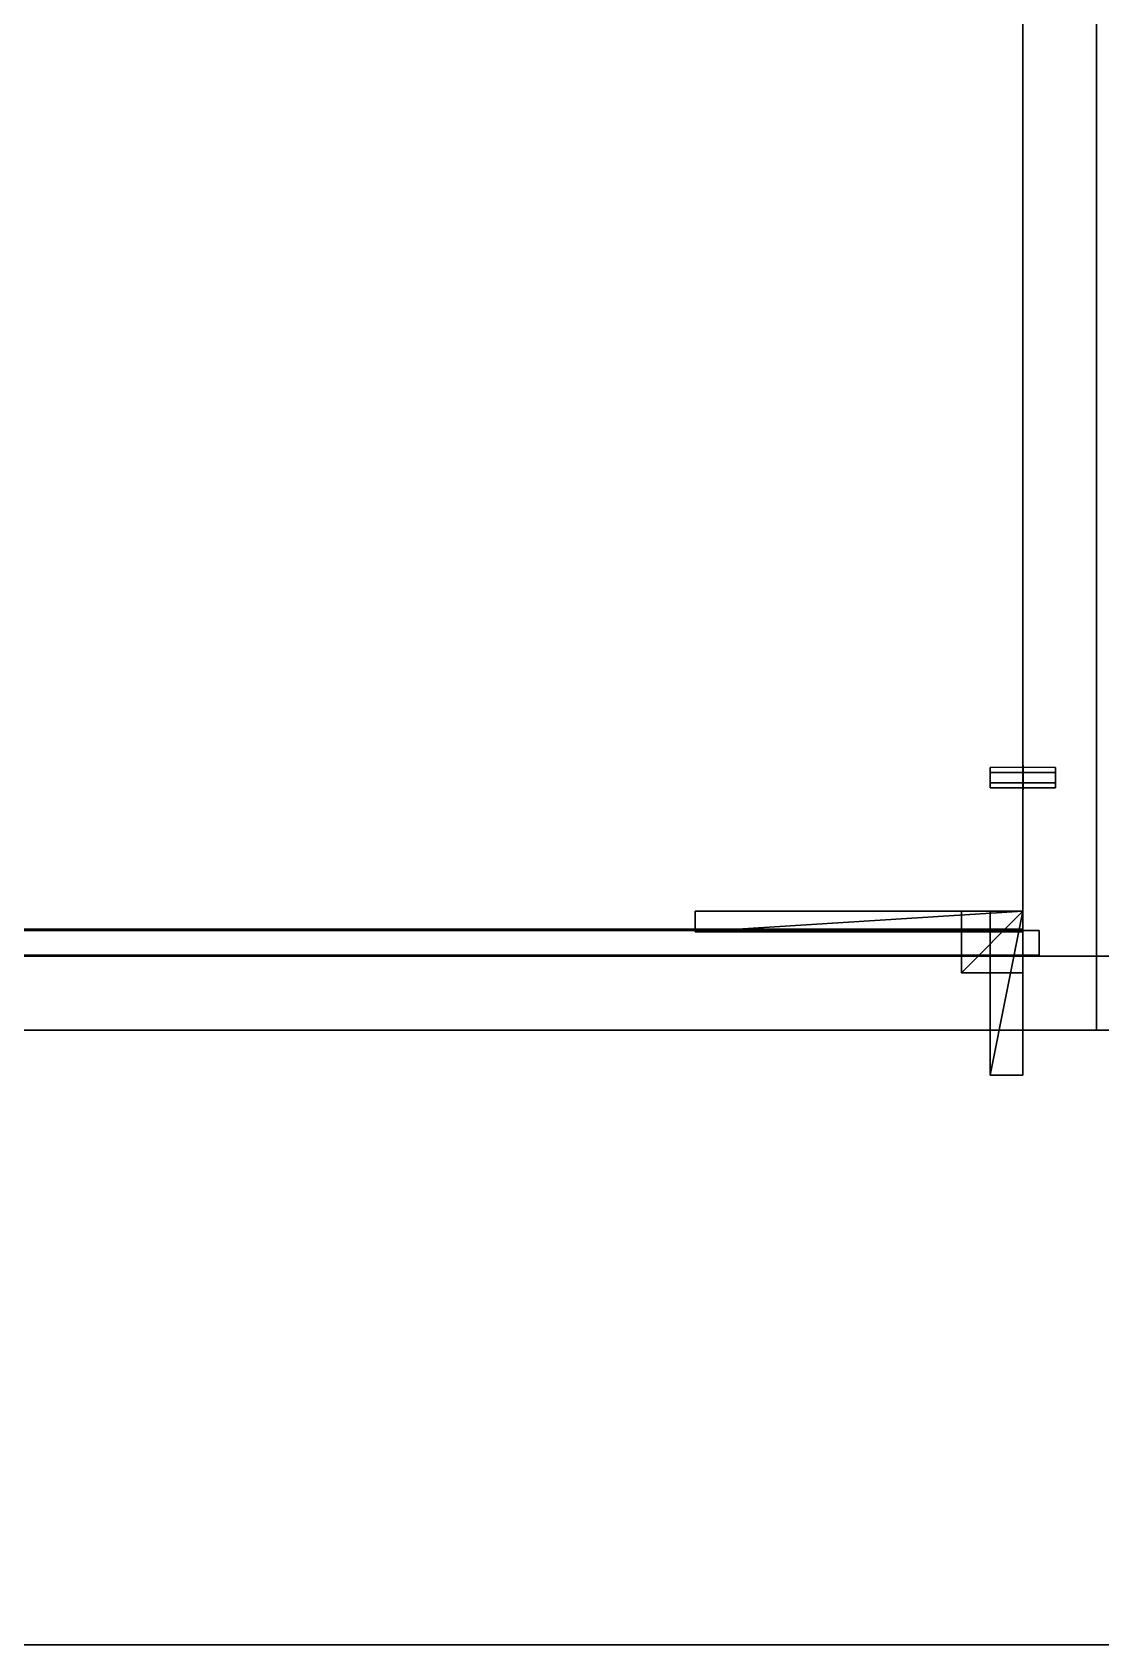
# Model space of a CAD drawing. Extents: x 0 to 4068, y -150 to 4325.
# Drawn here: x 2803.3 to 3064, y -150 to 243.5 of the extents above; entities that cross this region are included whole.
import ezdxf

# ---------------------------------------------------------------- set-up
doc = ezdxf.new("R2010")
doc.units = 0
for name, color, linetype in [('LAYER0', 7, 'CONTINUOUS'), ('LAYER107', 7, 'CONTINUOUS'), ('LAYER108', 7, 'CONTINUOUS'), ('LAYER109', 7, 'CONTINUOUS'), ('LAYER110', 7, 'CONTINUOUS'), ('LAYER111', 7, 'CONTINUOUS'), ('LAYER113', 2, 'CONTINUOUS'), ('LAYER114', 7, 'CONTINUOUS'), ('LAYER115', 253, 'CONTINUOUS'), ('LAYER116', 253, 'CONTINUOUS'), ('LAYER117', 253, 'CONTINUOUS'), ('LAYER118', 253, 'CONTINUOUS'), ('LAYER119', 253, 'CONTINUOUS'), ('LAYER120', 253, 'CONTINUOUS'), ('LAYER137', 7, 'CONTINUOUS'), ('LAYER139', 254, 'CONTINUOUS'), ('LAYER200', 7, 'CONTINUOUS'), ('LAYER264', 7, 'CONTINUOUS'), ('LAYER265', 2, 'CONTINUOUS'), ('LAYER266', 7, 'CONTINUOUS'), ('LAYER267', 253, 'CONTINUOUS'), ('LAYER268', 253, 'CONTINUOUS'), ('LAYER269', 253, 'CONTINUOUS'), ('LAYER270', 253, 'CONTINUOUS'), ('LAYER271', 253, 'CONTINUOUS'), ('LAYER272', 253, 'CONTINUOUS'), ('LAYER273', 7, 'CONTINUOUS'), ('LAYER275', 7, 'CONTINUOUS'), ('LAYER277', 7, 'CONTINUOUS'), ('LAYER294', 7, 'CONTINUOUS'), ('LAYER296', 254, 'CONTINUOUS'), ('LAYER354', 45, 'CONTINUOUS'), ('LAYER356', 45, 'CONTINUOUS'), ('LAYER360', 45, 'CONTINUOUS'), ('LAYER4', 7, 'CONTINUOUS'), ('LAYER47', 7, 'CONTINUOUS')]:
    doc.layers.add(name, color=color, linetype=linetype)

msp = doc.modelspace()

# ---------------------------------------------------------------- linework, layer by layer
at = {"layer": 'LAYER0', "invisible_edges": 1}
for points in [[(4068, 4325, -5), (0, -150, -5), (0, 4325, -5), (4068, 4325, -5)], [(0, -150, -5), (4068, 4325, -5), (4068, -150, -5), (0, -150, -5)], [(4068, -150), (0, 4325), (0, -150), (4068, -150)], [(0, 4325), (4068, -150), (4068, 4325), (0, 4325)], [(4068, -150), (0, -150, -5), (4068, -150, -5), (4068, -150)], [(0, -150, -5), (4068, -150), (0, -150), (0, -150, -5)]]:
    msp.add_3dface(points, dxfattribs=at)
at = {"layer": 'LAYER107', "invisible_edges": 1}
for points in [[(2139, 18, 2221), (3045, 0, 2221), (2139, 0, 2221), (2139, 18, 2221)], [(3045, 0, 2221), (2139, 18, 2221), (3045, 18, 2221), (3045, 0, 2221)], [(3045, 18, 2341), (2139, 0, 2341), (3045, 0, 2341), (3045, 18, 2341)], [(2139, 0, 2341), (3045, 18, 2341), (2139, 18, 2341), (2139, 0, 2341)], [(2139, 18, 2221), (3045, 18, 2341), (3045, 18, 2221), (2139, 18, 2221)], [(3045, 18, 2341), (2139, 18, 2221), (2139, 18, 2341), (3045, 18, 2341)], [(3045, 18, 2341), (3045, 0, 2221), (3045, 18, 2221), (3045, 18, 2341)], [(3045, 0, 2221), (3045, 18, 2341), (3045, 0, 2341), (3045, 0, 2221)], [(2139, 0, 2341), (3045, 0, 2221), (3045, 0, 2341), (2139, 0, 2341)], [(3045, 0, 2221), (2139, 0, 2341), (2139, 0, 2221), (3045, 0, 2221)]]:
    msp.add_3dface(points, dxfattribs=at)
at = {"layer": 'LAYER108', "invisible_edges": 1}
for points in [[(3045, 0, 2359), (2139, 400, 2359), (2139, 0, 2359), (3045, 0, 2359)], [(2139, 400, 2359), (3045, 0, 2359), (3045, 400, 2359), (2139, 400, 2359)], [(3045, 400, 2341), (2139, 0, 2341), (2139, 400, 2341), (3045, 400, 2341)], [(2139, 0, 2341), (3045, 400, 2341), (3045, 0, 2341), (2139, 0, 2341)], [(3045, 0, 2359), (3045, 400, 2341), (3045, 400, 2359), (3045, 0, 2359)], [(3045, 400, 2341), (3045, 0, 2359), (3045, 0, 2341), (3045, 400, 2341)], [(2139, 0, 2341), (3045, 0, 2359), (2139, 0, 2359), (2139, 0, 2341)], [(3045, 0, 2359), (2139, 0, 2341), (3045, 0, 2341), (3045, 0, 2359)]]:
    msp.add_3dface(points, dxfattribs=at)
at = {"layer": 'LAYER109', "invisible_edges": 1}
for points in [[(2139, 0, 1701), (3045, 400, 1701), (3045, 0, 1701), (2139, 0, 1701)], [(3045, 400, 1701), (2139, 0, 1701), (2139, 400, 1701), (3045, 400, 1701)], [(2139, 400, 1719), (3045, 0, 1719), (3045, 400, 1719), (2139, 400, 1719)], [(3045, 0, 1719), (2139, 400, 1719), (2139, 0, 1719), (3045, 0, 1719)], [(3045, 0, 1719), (3045, 400, 1701), (3045, 400, 1719), (3045, 0, 1719)], [(3045, 400, 1701), (3045, 0, 1719), (3045, 0, 1701), (3045, 400, 1701)], [(3045, 0, 1719), (2139, 0, 1701), (3045, 0, 1701), (3045, 0, 1719)], [(2139, 0, 1701), (3045, 0, 1719), (2139, 0, 1719), (2139, 0, 1701)]]:
    msp.add_3dface(points, dxfattribs=at)
at = {"layer": 'LAYER110', "invisible_edges": 1}
for points in [[(3049, 24.3, 2345), (2135, 18.3, 2345), (3049, 18.3, 2345), (3049, 24.3, 2345)], [(2135, 18.3, 2345), (3049, 24.3, 2345), (2135, 24.3, 2345), (2135, 18.3, 2345)], [(2135, 24.3, 1715), (3049, 18.3, 1715), (2135, 18.3, 1715), (2135, 24.3, 1715)], [(3049, 18.3, 1715), (2135, 24.3, 1715), (3049, 24.3, 1715), (3049, 18.3, 1715)], [(3049, 24.3, 2345), (2135, 24.3, 1715), (2135, 24.3, 2345), (3049, 24.3, 2345)], [(2135, 24.3, 1715), (3049, 24.3, 2345), (3049, 24.3, 1715), (2135, 24.3, 1715)], [(3049, 18.3, 1715), (3049, 24.3, 2345), (3049, 18.3, 2345), (3049, 18.3, 1715)], [(3049, 24.3, 2345), (3049, 18.3, 1715), (3049, 24.3, 1715), (3049, 24.3, 2345)], [(3049, 18.3, 1715), (2135, 18.3, 2345), (2135, 18.3, 1715), (3049, 18.3, 1715)], [(2135, 18.3, 2345), (3049, 18.3, 1715), (3049, 18.3, 2345), (2135, 18.3, 2345)]]:
    msp.add_3dface(points, dxfattribs=at)
at = {"layer": 'LAYER111', "invisible_edges": 1}
for points in [[(3045, 0, 2360), (3045, 400, 1700), (3045, 0, 1700), (3045, 0, 2360)], [(3045, 400, 1700), (3045, 0, 2360), (3045, 400, 2360), (3045, 400, 1700)], [(3063, 0, 1700), (3045, 400, 1700), (3063, 400, 1700), (3063, 0, 1700)], [(3045, 400, 1700), (3063, 0, 1700), (3045, 0, 1700), (3045, 400, 1700)], [(3045, 0, 2360), (3063, 400, 2360), (3045, 400, 2360), (3045, 0, 2360)], [(3063, 400, 2360), (3045, 0, 2360), (3063, 0, 2360), (3063, 400, 2360)], [(3063, 400, 2360), (3063, 0, 1700), (3063, 400, 1700), (3063, 400, 2360)], [(3063, 0, 1700), (3063, 400, 2360), (3063, 0, 2360), (3063, 0, 1700)], [(3063, 0, 1700), (3045, 0, 2360), (3045, 0, 1700), (3063, 0, 1700)], [(3045, 0, 2360), (3063, 0, 1700), (3063, 0, 2360), (3045, 0, 2360)]]:
    msp.add_3dface(points, dxfattribs=at)
at = {"layer": 'LAYER113'}
for points in [[(2965, 29, 2295), (2965, 24, 2295), (2965, 29, 2318), (2965, 29, 2295)], [(2965, 29, 2318), (2965, 24, 2295), (2965, 24, 2318), (2965, 29, 2318)], [(2965, 29, 2318), (2965, 24, 2318), (3045, 29, 2318), (2965, 29, 2318)], [(3045, 29, 2318), (2965, 24, 2318), (3045, 24, 2318), (3045, 29, 2318)], [(2965, 29, 2318), (3045, 29, 2318), (2965, 29, 2295), (2965, 29, 2318)], [(2965, 29, 2295), (3045, 29, 2318), (3045, 29, 2295), (2965, 29, 2295)], [(2965, 29, 2295), (3045, 29, 2295), (2965, 24, 2295), (2965, 29, 2295)], [(2965, 24, 2295), (3045, 29, 2295), (3045, 24, 2295), (2965, 24, 2295)], [(3045, 29, 2318), (3045, 24, 2318), (3045, 29, 2295), (3045, 29, 2318)], [(3045, 29, 2295), (3045, 24, 2318), (3045, 24, 2295), (3045, 29, 2295)], [(2965, 24, 2295), (3045, 24, 2295), (2965, 24, 2318), (2965, 24, 2295)], [(2965, 24, 2318), (3045, 24, 2295), (3045, 24, 2318), (2965, 24, 2318)]]:
    msp.add_3dface(points, dxfattribs=at)
at = {"layer": 'LAYER114', "invisible_edges": 1}
for points in [[(3045, 29, 2295), (2965, 29, 2318), (3045, 29, 2318), (3045, 29, 2295)], [(2965, 29, 2318), (3045, 29, 2295), (2965, 29, 2295), (2965, 29, 2318)], [(3045, 24, 2318), (2965, 29, 2318), (2965, 24, 2318), (3045, 24, 2318)], [(2965, 29, 2318), (3045, 24, 2318), (3045, 29, 2318), (2965, 29, 2318)], [(2965, 24, 2295), (2965, 29, 2318), (2965, 29, 2295), (2965, 24, 2295)], [(2965, 29, 2318), (2965, 24, 2295), (2965, 24, 2318), (2965, 29, 2318)], [(3045, 29, 2295), (2965, 24, 2295), (2965, 29, 2295), (3045, 29, 2295)], [(2965, 24, 2295), (3045, 29, 2295), (3045, 24, 2295), (2965, 24, 2295)], [(3045, 24, 2318), (3045, 29, 2295), (3045, 29, 2318), (3045, 24, 2318)], [(3045, 29, 2295), (3045, 24, 2318), (3045, 24, 2295), (3045, 29, 2295)], [(2965, 24, 2295), (3045, 24, 2318), (2965, 24, 2318), (2965, 24, 2295)], [(3045, 24, 2318), (2965, 24, 2295), (3045, 24, 2295), (3045, 24, 2318)]]:
    msp.add_3dface(points, dxfattribs=at)
at = {"layer": 'LAYER115'}
for points in [[(3030, 29, 2303), (3030, 14, 2303), (3030, 29, 2318), (3030, 29, 2303)], [(3030, 29, 2318), (3030, 14, 2303), (3030, 14, 2318), (3030, 29, 2318)], [(3030, 29, 2318), (3030, 14, 2318), (3045, 29, 2318), (3030, 29, 2318)], [(3045, 29, 2318), (3030, 14, 2318), (3045, 14, 2318), (3045, 29, 2318)], [(3030, 29, 2318), (3045, 29, 2318), (3030, 29, 2303), (3030, 29, 2318)], [(3030, 29, 2303), (3045, 29, 2318), (3045, 29, 2303), (3030, 29, 2303)], [(3030, 29, 2303), (3045, 29, 2303), (3030, 14, 2303), (3030, 29, 2303)], [(3030, 14, 2303), (3045, 29, 2303), (3045, 14, 2303), (3030, 14, 2303)], [(3045, 29, 2318), (3045, 14, 2318), (3045, 29, 2303), (3045, 29, 2318)], [(3045, 29, 2303), (3045, 14, 2318), (3045, 14, 2303), (3045, 29, 2303)], [(3030, 14, 2303), (3045, 14, 2303), (3030, 14, 2318), (3030, 14, 2303)], [(3030, 14, 2318), (3045, 14, 2303), (3045, 14, 2318), (3030, 14, 2318)]]:
    msp.add_3dface(points, dxfattribs=at)
at = {"layer": 'LAYER116'}
for points in [[(3030, 29, 2303), (3030, 14, 2303), (3030, 29, 2318), (3030, 29, 2303)], [(3030, 29, 2318), (3030, 14, 2303), (3030, 14, 2318), (3030, 29, 2318)], [(3030, 29, 2318), (3030, 14, 2318), (3045, 29, 2318), (3030, 29, 2318)], [(3045, 29, 2318), (3030, 14, 2318), (3045, 14, 2318), (3045, 29, 2318)], [(3030, 29, 2318), (3045, 29, 2318), (3030, 29, 2303), (3030, 29, 2318)], [(3030, 29, 2303), (3045, 29, 2318), (3045, 29, 2303), (3030, 29, 2303)], [(3030, 29, 2303), (3045, 29, 2303), (3030, 14, 2303), (3030, 29, 2303)], [(3030, 14, 2303), (3045, 29, 2303), (3045, 14, 2303), (3030, 14, 2303)], [(3045, 29, 2318), (3045, 14, 2318), (3045, 29, 2303), (3045, 29, 2318)], [(3045, 29, 2303), (3045, 14, 2318), (3045, 14, 2303), (3045, 29, 2303)], [(3030, 14, 2303), (3045, 14, 2303), (3030, 14, 2318), (3030, 14, 2303)], [(3030, 14, 2318), (3045, 14, 2303), (3045, 14, 2318), (3030, 14, 2318)]]:
    msp.add_3dface(points, dxfattribs=at)
at = {"layer": 'LAYER117'}
for points in [[(3030, 29, 2303), (3030, 14, 2303), (3030, 29, 2318), (3030, 29, 2303)], [(3030, 29, 2318), (3030, 14, 2303), (3030, 14, 2318), (3030, 29, 2318)], [(3030, 29, 2318), (3030, 14, 2318), (3045, 29, 2318), (3030, 29, 2318)], [(3045, 29, 2318), (3030, 14, 2318), (3045, 14, 2318), (3045, 29, 2318)], [(3030, 29, 2318), (3045, 29, 2318), (3030, 29, 2303), (3030, 29, 2318)], [(3030, 29, 2303), (3045, 29, 2318), (3045, 29, 2303), (3030, 29, 2303)], [(3030, 29, 2303), (3045, 29, 2303), (3030, 14, 2303), (3030, 29, 2303)], [(3030, 14, 2303), (3045, 29, 2303), (3045, 14, 2303), (3030, 14, 2303)], [(3045, 29, 2318), (3045, 14, 2318), (3045, 29, 2303), (3045, 29, 2318)], [(3045, 29, 2303), (3045, 14, 2318), (3045, 14, 2303), (3045, 29, 2303)], [(3030, 14, 2303), (3045, 14, 2303), (3030, 14, 2318), (3030, 14, 2303)], [(3030, 14, 2318), (3045, 14, 2303), (3045, 14, 2318), (3030, 14, 2318)]]:
    msp.add_3dface(points, dxfattribs=at)
at = {"layer": 'LAYER118'}
for points in [[(3030, 29, 2303), (3030, 14, 2303), (3030, 29, 2318), (3030, 29, 2303)], [(3030, 29, 2318), (3030, 14, 2303), (3030, 14, 2318), (3030, 29, 2318)], [(3030, 29, 2318), (3030, 14, 2318), (3045, 29, 2318), (3030, 29, 2318)], [(3045, 29, 2318), (3030, 14, 2318), (3045, 14, 2318), (3045, 29, 2318)], [(3030, 29, 2318), (3045, 29, 2318), (3030, 29, 2303), (3030, 29, 2318)], [(3030, 29, 2303), (3045, 29, 2318), (3045, 29, 2303), (3030, 29, 2303)], [(3030, 29, 2303), (3045, 29, 2303), (3030, 14, 2303), (3030, 29, 2303)], [(3030, 14, 2303), (3045, 29, 2303), (3045, 14, 2303), (3030, 14, 2303)], [(3045, 29, 2318), (3045, 14, 2318), (3045, 29, 2303), (3045, 29, 2318)], [(3045, 29, 2303), (3045, 14, 2318), (3045, 14, 2303), (3045, 29, 2303)], [(3030, 14, 2303), (3045, 14, 2303), (3030, 14, 2318), (3030, 14, 2303)], [(3030, 14, 2318), (3045, 14, 2303), (3045, 14, 2318), (3030, 14, 2318)]]:
    msp.add_3dface(points, dxfattribs=at)
at = {"layer": 'LAYER119'}
for points in [[(3037, 29, 2310), (3037, -11, 2310), (3037, 29, 2318), (3037, 29, 2310)], [(3037, 29, 2318), (3037, -11, 2310), (3037, -11, 2318), (3037, 29, 2318)], [(3037, 29, 2318), (3037, -11, 2318), (3045, 29, 2318), (3037, 29, 2318)], [(3045, 29, 2318), (3037, -11, 2318), (3045, -11, 2318), (3045, 29, 2318)], [(3037, 29, 2318), (3045, 29, 2318), (3037, 29, 2310), (3037, 29, 2318)], [(3037, 29, 2310), (3045, 29, 2318), (3045, 29, 2310), (3037, 29, 2310)], [(3037, 29, 2310), (3045, 29, 2310), (3037, -11, 2310), (3037, 29, 2310)], [(3037, -11, 2310), (3045, 29, 2310), (3045, -11, 2310), (3037, -11, 2310)], [(3045, 29, 2318), (3045, -11, 2318), (3045, 29, 2310), (3045, 29, 2318)], [(3045, 29, 2310), (3045, -11, 2318), (3045, -11, 2310), (3045, 29, 2310)], [(3037, -11, 2310), (3045, -11, 2310), (3037, -11, 2318), (3037, -11, 2310)], [(3037, -11, 2318), (3045, -11, 2310), (3045, -11, 2318), (3037, -11, 2318)]]:
    msp.add_3dface(points, dxfattribs=at)
at = {"layer": 'LAYER120'}
for points in [[(2965, 29, 2302), (2965, 24, 2302), (2965, 29, 2318), (2965, 29, 2302)], [(2965, 29, 2318), (2965, 24, 2302), (2965, 24, 2318), (2965, 29, 2318)], [(2965, 29, 2318), (2965, 24, 2318), (3045, 29, 2318), (2965, 29, 2318)], [(3045, 29, 2318), (2965, 24, 2318), (3045, 24, 2318), (3045, 29, 2318)], [(2965, 29, 2318), (3045, 29, 2318), (2965, 29, 2302), (2965, 29, 2318)], [(2965, 29, 2302), (3045, 29, 2318), (3045, 29, 2302), (2965, 29, 2302)], [(2965, 29, 2302), (3045, 29, 2302), (2965, 24, 2302), (2965, 29, 2302)], [(2965, 24, 2302), (3045, 29, 2302), (3045, 24, 2302), (2965, 24, 2302)], [(3045, 29, 2318), (3045, 24, 2318), (3045, 29, 2302), (3045, 29, 2318)], [(3045, 29, 2302), (3045, 24, 2318), (3045, 24, 2302), (3045, 29, 2302)], [(2965, 24, 2302), (3045, 24, 2302), (2965, 24, 2318), (2965, 24, 2302)], [(2965, 24, 2318), (3045, 24, 2302), (3045, 24, 2318), (2965, 24, 2318)]]:
    msp.add_3dface(points, dxfattribs=at)
at = {"layer": 'LAYER137', "invisible_edges": 1}
for points in [[(2139, 24.6, 2021), (3045, 380, 2021), (3045, 24.6, 2021), (2139, 24.6, 2021)], [(3045, 380, 2021), (2139, 24.6, 2021), (2139, 380, 2021), (3045, 380, 2021)], [(2139, 380, 2039), (3045, 24.6, 2039), (3045, 380, 2039), (2139, 380, 2039)], [(3045, 24.6, 2039), (2139, 380, 2039), (2139, 24.6, 2039), (3045, 24.6, 2039)], [(3045, 24.6, 2039), (3045, 380, 2021), (3045, 380, 2039), (3045, 24.6, 2039)], [(3045, 380, 2021), (3045, 24.6, 2039), (3045, 24.6, 2021), (3045, 380, 2021)], [(3045, 24.6, 2039), (2139, 24.6, 2021), (3045, 24.6, 2021), (3045, 24.6, 2039)], [(2139, 24.6, 2021), (3045, 24.6, 2039), (2139, 24.6, 2039), (2139, 24.6, 2021)]]:
    msp.add_3dface(points, dxfattribs=at)
at = {"layer": 'LAYER139'}
for points in [[(3037, 64.1, 2018.5), (3037, 59.1, 2018.5), (3037, 60.35, 2020.665), (3037, 62.85, 2020.665)], [(3037, 64.1, 2018.5), (3037, 62.85, 2016.335), (3037, 60.35, 2016.335), (3037, 59.1, 2018.5)], [(3044.95, 58.6, 2018.5), (3044.95, 64.6, 2018.5), (3044.95, 63.1, 2021.098), (3044.95, 60.1, 2021.098)], [(3044.95, 58.6, 2018.5), (3044.95, 64.6, 2018.5), (3044.95, 63.1, 2015.902), (3044.95, 60.1, 2015.902)], [(3045.05, 58.6, 2018.5), (3045.05, 64.6, 2018.5), (3045.05, 63.1, 2021.098), (3045.05, 60.1, 2021.098)], [(3045.05, 58.6, 2018.5), (3045.05, 64.6, 2018.5), (3045.05, 63.1, 2015.902), (3045.05, 60.1, 2015.902)], [(3053, 64.1, 2018.5), (3053, 59.1, 2018.5), (3053, 60.35, 2020.665), (3053, 62.85, 2020.665)], [(3053, 64.1, 2018.5), (3053, 62.85, 2016.335), (3053, 60.35, 2016.335), (3053, 59.1, 2018.5)]]:
    msp.add_3dface(points, dxfattribs=at)
at = {"layer": 'LAYER200', "invisible_edges": 1}
for points in [[(3081, 0, 150), (3063, 400, 150), (3081, 400, 150), (3081, 0, 150)], [(3063, 400, 150), (3081, 0, 150), (3063, 0, 150), (3063, 400, 150)], [(3063, 0, 875), (3081, 400, 875), (3063, 400, 875), (3063, 0, 875)], [(3081, 400, 875), (3063, 0, 875), (3081, 0, 875), (3081, 400, 875)], [(3063, 400, 150), (3063, 0, 875), (3063, 400, 875), (3063, 400, 150)], [(3063, 0, 875), (3063, 400, 150), (3063, 0, 150), (3063, 0, 875)], [(3063, 0, 875), (3081, 0, 150), (3081, 0, 875), (3063, 0, 875)], [(3081, 0, 150), (3063, 0, 875), (3063, 0, 150), (3081, 0, 150)]]:
    msp.add_3dface(points, dxfattribs=at)
at = {"layer": 'LAYER264', "invisible_edges": 1}
for points in [[(2139, 0, 151), (3045, 400, 151), (3045, 0, 151), (2139, 0, 151)], [(3045, 400, 151), (2139, 0, 151), (2139, 400, 151), (3045, 400, 151)], [(2139, 400, 169), (3045, 0, 169), (3045, 400, 169), (2139, 400, 169)], [(3045, 0, 169), (2139, 400, 169), (2139, 0, 169), (3045, 0, 169)], [(3045, 0, 169), (3045, 400, 151), (3045, 400, 169), (3045, 0, 169)], [(3045, 400, 151), (3045, 0, 169), (3045, 0, 151), (3045, 400, 151)], [(3045, 0, 169), (2139, 0, 151), (3045, 0, 151), (3045, 0, 169)], [(2139, 0, 151), (3045, 0, 169), (2139, 0, 169), (2139, 0, 151)]]:
    msp.add_3dface(points, dxfattribs=at)
at = {"layer": 'LAYER265'}
for points in [[(2965, 29, 811), (2965, 24, 811), (2965, 29, 834), (2965, 29, 811)], [(2965, 29, 834), (2965, 24, 811), (2965, 24, 834), (2965, 29, 834)], [(2965, 29, 834), (2965, 24, 834), (3045, 29, 834), (2965, 29, 834)], [(3045, 29, 834), (2965, 24, 834), (3045, 24, 834), (3045, 29, 834)], [(2965, 29, 834), (3045, 29, 834), (2965, 29, 811), (2965, 29, 834)], [(2965, 29, 811), (3045, 29, 834), (3045, 29, 811), (2965, 29, 811)], [(2965, 29, 811), (3045, 29, 811), (2965, 24, 811), (2965, 29, 811)], [(2965, 24, 811), (3045, 29, 811), (3045, 24, 811), (2965, 24, 811)], [(3045, 29, 834), (3045, 24, 834), (3045, 29, 811), (3045, 29, 834)], [(3045, 29, 811), (3045, 24, 834), (3045, 24, 811), (3045, 29, 811)], [(2965, 24, 811), (3045, 24, 811), (2965, 24, 834), (2965, 24, 811)], [(2965, 24, 834), (3045, 24, 811), (3045, 24, 834), (2965, 24, 834)]]:
    msp.add_3dface(points, dxfattribs=at)
at = {"layer": 'LAYER266', "invisible_edges": 1}
for points in [[(3045, 29, 811), (2965, 29, 834), (3045, 29, 834), (3045, 29, 811)], [(2965, 29, 834), (3045, 29, 811), (2965, 29, 811), (2965, 29, 834)], [(3045, 24, 834), (2965, 29, 834), (2965, 24, 834), (3045, 24, 834)], [(2965, 29, 834), (3045, 24, 834), (3045, 29, 834), (2965, 29, 834)], [(2965, 24, 811), (2965, 29, 834), (2965, 29, 811), (2965, 24, 811)], [(2965, 29, 834), (2965, 24, 811), (2965, 24, 834), (2965, 29, 834)], [(3045, 29, 811), (2965, 24, 811), (2965, 29, 811), (3045, 29, 811)], [(2965, 24, 811), (3045, 29, 811), (3045, 24, 811), (2965, 24, 811)], [(3045, 24, 834), (3045, 29, 811), (3045, 29, 834), (3045, 24, 834)], [(3045, 29, 811), (3045, 24, 834), (3045, 24, 811), (3045, 29, 811)], [(2965, 24, 811), (3045, 24, 834), (2965, 24, 834), (2965, 24, 811)], [(3045, 24, 834), (2965, 24, 811), (3045, 24, 811), (3045, 24, 834)]]:
    msp.add_3dface(points, dxfattribs=at)
at = {"layer": 'LAYER267'}
for points in [[(3030, 29, 819), (3030, 14, 819), (3030, 29, 834), (3030, 29, 819)], [(3030, 29, 834), (3030, 14, 819), (3030, 14, 834), (3030, 29, 834)], [(3030, 29, 834), (3030, 14, 834), (3045, 29, 834), (3030, 29, 834)], [(3045, 29, 834), (3030, 14, 834), (3045, 14, 834), (3045, 29, 834)], [(3030, 29, 834), (3045, 29, 834), (3030, 29, 819), (3030, 29, 834)], [(3030, 29, 819), (3045, 29, 834), (3045, 29, 819), (3030, 29, 819)], [(3030, 29, 819), (3045, 29, 819), (3030, 14, 819), (3030, 29, 819)], [(3030, 14, 819), (3045, 29, 819), (3045, 14, 819), (3030, 14, 819)], [(3045, 29, 834), (3045, 14, 834), (3045, 29, 819), (3045, 29, 834)], [(3045, 29, 819), (3045, 14, 834), (3045, 14, 819), (3045, 29, 819)], [(3030, 14, 819), (3045, 14, 819), (3030, 14, 834), (3030, 14, 819)], [(3030, 14, 834), (3045, 14, 819), (3045, 14, 834), (3030, 14, 834)]]:
    msp.add_3dface(points, dxfattribs=at)
at = {"layer": 'LAYER268'}
for points in [[(3030, 29, 819), (3030, 14, 819), (3030, 29, 834), (3030, 29, 819)], [(3030, 29, 834), (3030, 14, 819), (3030, 14, 834), (3030, 29, 834)], [(3030, 29, 834), (3030, 14, 834), (3045, 29, 834), (3030, 29, 834)], [(3045, 29, 834), (3030, 14, 834), (3045, 14, 834), (3045, 29, 834)], [(3030, 29, 834), (3045, 29, 834), (3030, 29, 819), (3030, 29, 834)], [(3030, 29, 819), (3045, 29, 834), (3045, 29, 819), (3030, 29, 819)], [(3030, 29, 819), (3045, 29, 819), (3030, 14, 819), (3030, 29, 819)], [(3030, 14, 819), (3045, 29, 819), (3045, 14, 819), (3030, 14, 819)], [(3045, 29, 834), (3045, 14, 834), (3045, 29, 819), (3045, 29, 834)], [(3045, 29, 819), (3045, 14, 834), (3045, 14, 819), (3045, 29, 819)], [(3030, 14, 819), (3045, 14, 819), (3030, 14, 834), (3030, 14, 819)], [(3030, 14, 834), (3045, 14, 819), (3045, 14, 834), (3030, 14, 834)]]:
    msp.add_3dface(points, dxfattribs=at)
at = {"layer": 'LAYER269'}
for points in [[(3030, 29, 819), (3030, 14, 819), (3030, 29, 834), (3030, 29, 819)], [(3030, 29, 834), (3030, 14, 819), (3030, 14, 834), (3030, 29, 834)], [(3030, 29, 834), (3030, 14, 834), (3045, 29, 834), (3030, 29, 834)], [(3045, 29, 834), (3030, 14, 834), (3045, 14, 834), (3045, 29, 834)], [(3030, 29, 834), (3045, 29, 834), (3030, 29, 819), (3030, 29, 834)], [(3030, 29, 819), (3045, 29, 834), (3045, 29, 819), (3030, 29, 819)], [(3030, 29, 819), (3045, 29, 819), (3030, 14, 819), (3030, 29, 819)], [(3030, 14, 819), (3045, 29, 819), (3045, 14, 819), (3030, 14, 819)], [(3045, 29, 834), (3045, 14, 834), (3045, 29, 819), (3045, 29, 834)], [(3045, 29, 819), (3045, 14, 834), (3045, 14, 819), (3045, 29, 819)], [(3030, 14, 819), (3045, 14, 819), (3030, 14, 834), (3030, 14, 819)], [(3030, 14, 834), (3045, 14, 819), (3045, 14, 834), (3030, 14, 834)]]:
    msp.add_3dface(points, dxfattribs=at)
at = {"layer": 'LAYER270'}
for points in [[(3030, 29, 819), (3030, 14, 819), (3030, 29, 834), (3030, 29, 819)], [(3030, 29, 834), (3030, 14, 819), (3030, 14, 834), (3030, 29, 834)], [(3030, 29, 834), (3030, 14, 834), (3045, 29, 834), (3030, 29, 834)], [(3045, 29, 834), (3030, 14, 834), (3045, 14, 834), (3045, 29, 834)], [(3030, 29, 834), (3045, 29, 834), (3030, 29, 819), (3030, 29, 834)], [(3030, 29, 819), (3045, 29, 834), (3045, 29, 819), (3030, 29, 819)], [(3030, 29, 819), (3045, 29, 819), (3030, 14, 819), (3030, 29, 819)], [(3030, 14, 819), (3045, 29, 819), (3045, 14, 819), (3030, 14, 819)], [(3045, 29, 834), (3045, 14, 834), (3045, 29, 819), (3045, 29, 834)], [(3045, 29, 819), (3045, 14, 834), (3045, 14, 819), (3045, 29, 819)], [(3030, 14, 819), (3045, 14, 819), (3030, 14, 834), (3030, 14, 819)], [(3030, 14, 834), (3045, 14, 819), (3045, 14, 834), (3030, 14, 834)]]:
    msp.add_3dface(points, dxfattribs=at)
at = {"layer": 'LAYER271'}
for points in [[(3037, 29, 826), (3037, -11, 826), (3037, 29, 834), (3037, 29, 826)], [(3037, 29, 834), (3037, -11, 826), (3037, -11, 834), (3037, 29, 834)], [(3037, 29, 834), (3037, -11, 834), (3045, 29, 834), (3037, 29, 834)], [(3045, 29, 834), (3037, -11, 834), (3045, -11, 834), (3045, 29, 834)], [(3037, 29, 834), (3045, 29, 834), (3037, 29, 826), (3037, 29, 834)], [(3037, 29, 826), (3045, 29, 834), (3045, 29, 826), (3037, 29, 826)], [(3037, 29, 826), (3045, 29, 826), (3037, -11, 826), (3037, 29, 826)], [(3037, -11, 826), (3045, 29, 826), (3045, -11, 826), (3037, -11, 826)], [(3045, 29, 834), (3045, -11, 834), (3045, 29, 826), (3045, 29, 834)], [(3045, 29, 826), (3045, -11, 834), (3045, -11, 826), (3045, 29, 826)], [(3037, -11, 826), (3045, -11, 826), (3037, -11, 834), (3037, -11, 826)], [(3037, -11, 834), (3045, -11, 826), (3045, -11, 834), (3037, -11, 834)]]:
    msp.add_3dface(points, dxfattribs=at)
at = {"layer": 'LAYER272'}
for points in [[(2965, 29, 818), (2965, 24, 818), (2965, 29, 834), (2965, 29, 818)], [(2965, 29, 834), (2965, 24, 818), (2965, 24, 834), (2965, 29, 834)], [(2965, 29, 834), (2965, 24, 834), (3045, 29, 834), (2965, 29, 834)], [(3045, 29, 834), (2965, 24, 834), (3045, 24, 834), (3045, 29, 834)], [(2965, 29, 834), (3045, 29, 834), (2965, 29, 818), (2965, 29, 834)], [(2965, 29, 818), (3045, 29, 834), (3045, 29, 818), (2965, 29, 818)], [(2965, 29, 818), (3045, 29, 818), (2965, 24, 818), (2965, 29, 818)], [(2965, 24, 818), (3045, 29, 818), (3045, 24, 818), (2965, 24, 818)], [(3045, 29, 834), (3045, 24, 834), (3045, 29, 818), (3045, 29, 834)], [(3045, 29, 818), (3045, 24, 834), (3045, 24, 818), (3045, 29, 818)], [(2965, 24, 818), (3045, 24, 818), (2965, 24, 834), (2965, 24, 818)], [(2965, 24, 834), (3045, 24, 818), (3045, 24, 834), (2965, 24, 834)]]:
    msp.add_3dface(points, dxfattribs=at)
at = {"layer": 'LAYER273', "invisible_edges": 1}
for points in [[(3045, 0, 875), (3045, 400, 150), (3045, 0, 150), (3045, 0, 875)], [(3045, 400, 150), (3045, 0, 875), (3045, 400, 875), (3045, 400, 150)], [(3063, 0, 150), (3045, 400, 150), (3063, 400, 150), (3063, 0, 150)], [(3045, 400, 150), (3063, 0, 150), (3045, 0, 150), (3045, 400, 150)], [(3045, 0, 875), (3063, 400, 875), (3045, 400, 875), (3045, 0, 875)], [(3063, 400, 875), (3045, 0, 875), (3063, 0, 875), (3063, 400, 875)], [(3063, 400, 875), (3063, 0, 150), (3063, 400, 150), (3063, 400, 875)], [(3063, 0, 150), (3063, 400, 875), (3063, 0, 875), (3063, 0, 150)], [(3063, 0, 150), (3045, 0, 875), (3045, 0, 150), (3063, 0, 150)], [(3045, 0, 875), (3063, 0, 150), (3063, 0, 875), (3045, 0, 875)]]:
    msp.add_3dface(points, dxfattribs=at)
at = {"layer": 'LAYER275', "invisible_edges": 1}
for points in [[(3049, 24.3, 874.5), (2135, 18.3, 874.5), (3049, 18.3, 874.5), (3049, 24.3, 874.5)], [(2135, 18.3, 874.5), (3049, 24.3, 874.5), (2135, 24.3, 874.5), (2135, 18.3, 874.5)], [(2135, 24.3, 165), (3049, 18.3, 165), (2135, 18.3, 165), (2135, 24.3, 165)], [(3049, 18.3, 165), (2135, 24.3, 165), (3049, 24.3, 165), (3049, 18.3, 165)], [(3049, 24.3, 874.5), (2135, 24.3, 165), (2135, 24.3, 874.5), (3049, 24.3, 874.5)], [(2135, 24.3, 165), (3049, 24.3, 874.5), (3049, 24.3, 165), (2135, 24.3, 165)], [(3049, 18.3, 165), (3049, 24.3, 874.5), (3049, 18.3, 874.5), (3049, 18.3, 165)], [(3049, 24.3, 874.5), (3049, 18.3, 165), (3049, 24.3, 165), (3049, 24.3, 874.5)], [(3049, 18.3, 165), (2135, 18.3, 874.5), (2135, 18.3, 165), (3049, 18.3, 165)], [(2135, 18.3, 874.5), (3049, 18.3, 165), (3049, 18.3, 874.5), (2135, 18.3, 874.5)]]:
    msp.add_3dface(points, dxfattribs=at)
at = {"layer": 'LAYER277', "invisible_edges": 1}
for points in [[(3045, 18, 874.5), (2139, 0, 874.5), (3045, 0, 874.5), (3045, 18, 874.5)], [(2139, 0, 874.5), (3045, 18, 874.5), (2139, 18, 874.5), (2139, 0, 874.5)], [(2139, 18, 754.5), (3045, 0, 754.5), (2139, 0, 754.5), (2139, 18, 754.5)], [(3045, 0, 754.5), (2139, 18, 754.5), (3045, 18, 754.5), (3045, 0, 754.5)], [(3045, 18, 874.5), (2139, 18, 754.5), (2139, 18, 874.5), (3045, 18, 874.5)], [(2139, 18, 754.5), (3045, 18, 874.5), (3045, 18, 754.5), (2139, 18, 754.5)], [(3045, 0, 754.5), (3045, 18, 874.5), (3045, 0, 874.5), (3045, 0, 754.5)], [(3045, 18, 874.5), (3045, 0, 754.5), (3045, 18, 754.5), (3045, 18, 874.5)], [(3045, 0, 754.5), (2139, 0, 874.5), (2139, 0, 754.5), (3045, 0, 754.5)], [(2139, 0, 874.5), (3045, 0, 754.5), (3045, 0, 874.5), (2139, 0, 874.5)]]:
    msp.add_3dface(points, dxfattribs=at)
at = {"layer": 'LAYER294', "invisible_edges": 1}
for points in [[(2139, 24.6, 503.5), (3045, 380, 503.5), (3045, 24.6, 503.5), (2139, 24.6, 503.5)], [(3045, 380, 503.5), (2139, 24.6, 503.5), (2139, 380, 503.5), (3045, 380, 503.5)], [(2139, 380, 521.5), (3045, 24.6, 521.5), (3045, 380, 521.5), (2139, 380, 521.5)], [(3045, 24.6, 521.5), (2139, 380, 521.5), (2139, 24.6, 521.5), (3045, 24.6, 521.5)], [(3045, 24.6, 521.5), (3045, 380, 503.5), (3045, 380, 521.5), (3045, 24.6, 521.5)], [(3045, 380, 503.5), (3045, 24.6, 521.5), (3045, 24.6, 503.5), (3045, 380, 503.5)], [(3045, 24.6, 521.5), (2139, 24.6, 503.5), (3045, 24.6, 503.5), (3045, 24.6, 521.5)], [(2139, 24.6, 503.5), (3045, 24.6, 521.5), (2139, 24.6, 521.5), (2139, 24.6, 503.5)]]:
    msp.add_3dface(points, dxfattribs=at)
at = {"layer": 'LAYER296'}
for points in [[(3037, 64.1, 501), (3037, 59.1, 501), (3037, 60.35, 503.165), (3037, 62.85, 503.165)], [(3037, 64.1, 501), (3037, 62.85, 498.8349), (3037, 60.35, 498.8349), (3037, 59.1, 501)], [(3044.95, 58.6, 501), (3044.95, 64.6, 501), (3044.95, 63.1, 503.5981), (3044.95, 60.1, 503.5981)], [(3044.95, 58.6, 501), (3044.95, 64.6, 501), (3044.95, 63.1, 498.4019), (3044.95, 60.1, 498.4019)], [(3045.05, 58.6, 501), (3045.05, 64.6, 501), (3045.05, 63.1, 503.5981), (3045.05, 60.1, 503.5981)], [(3045.05, 58.6, 501), (3045.05, 64.6, 501), (3045.05, 63.1, 498.4019), (3045.05, 60.1, 498.4019)], [(3053, 64.1, 501), (3053, 59.1, 501), (3053, 60.35, 503.165), (3053, 62.85, 503.165)], [(3053, 64.1, 501), (3053, 62.85, 498.8349), (3053, 60.35, 498.8349), (3053, 59.1, 501)]]:
    msp.add_3dface(points, dxfattribs=at)
at = {"layer": 'LAYER354', "invisible_edges": 1}
for points in [[(1176, 0, 875), (3495, 423, 875), (3495, 0, 875), (1176, 0, 875)], [(3495, 423, 875), (1176, 0, 875), (1176, 423, 875), (3495, 423, 875)], [(1176, 423, 893), (3495, 0, 893), (3495, 423, 893), (1176, 423, 893)], [(3495, 0, 893), (1176, 423, 893), (1176, 0, 893), (3495, 0, 893)], [(3495, 0, 893), (1176, 0, 875), (3495, 0, 875), (3495, 0, 893)], [(1176, 0, 875), (3495, 0, 893), (1176, 0, 893), (1176, 0, 875)]]:
    msp.add_3dface(points, dxfattribs=at)
at = {"layer": 'LAYER356', "invisible_edges": 1}
for points in [[(1194, 18, 893), (3495, 0, 893), (1194, 0, 893), (1194, 18, 893)], [(3495, 0, 893), (1194, 18, 893), (3495, 18, 893), (3495, 0, 893)], [(3495, 18, 1682), (1194, 0, 1682), (3495, 0, 1682), (3495, 18, 1682)], [(1194, 0, 1682), (3495, 18, 1682), (1194, 18, 1682), (1194, 0, 1682)], [(1194, 18, 893), (3495, 18, 1682), (3495, 18, 893), (1194, 18, 893)], [(3495, 18, 1682), (1194, 18, 893), (1194, 18, 1682), (3495, 18, 1682)], [(1194, 0, 1682), (3495, 0, 893), (3495, 0, 1682), (1194, 0, 1682)], [(3495, 0, 893), (1194, 0, 1682), (1194, 0, 893), (3495, 0, 893)]]:
    msp.add_3dface(points, dxfattribs=at)
at = {"layer": 'LAYER360', "invisible_edges": 1}
for points in [[(1176, 423, 1700), (3495, 0, 1700), (3495, 423, 1700), (1176, 423, 1700)], [(3495, 0, 1700), (1176, 423, 1700), (1176, 0, 1700), (3495, 0, 1700)], [(1176, 0, 1682), (3495, 423, 1682), (3495, 0, 1682), (1176, 0, 1682)], [(3495, 423, 1682), (1176, 0, 1682), (1176, 423, 1682), (3495, 423, 1682)], [(1176, 0, 1682), (3495, 0, 1700), (1176, 0, 1700), (1176, 0, 1682)], [(3495, 0, 1700), (1176, 0, 1682), (3495, 0, 1682), (3495, 0, 1700)]]:
    msp.add_3dface(points, dxfattribs=at)
at = {"layer": 'LAYER4'}
for points, invisible_edges in [([(180, 0), (4068, -150), (30, -150), (180, 0)], 1), ([(4068, -150, 2410), (180, 0, 2410), (30, -150, 2410), (4068, -150, 2410)], 1), ([(4068, -150), (180, 0), (3918, 0), (4068, -150)], 1), ([(3918, 0, 2410), (3345.5, 0, 1842.5), (180, 0, 2410), (3918, 0, 2410)], 3), ([(3285.5, 0, 1842.5), (180, 0, 2410), (3345.5, 0, 1842.5), (3285.5, 0, 1842.5)], 3), ([(3285.5, 0, 1762.5), (180, 0, 2410), (3285.5, 0, 1842.5), (3285.5, 0, 1762.5)], 3), ([(1801.5, 0, 1215.5), (180, 0, 2410), (3285.5, 0, 1762.5), (1801.5, 0, 1215.5)], 7), ([(180, 0), (804.5, 0, 1124.5), (3918, 0), (180, 0)], 3), ([(180, 0, 2410), (4068, -150, 2410), (3918, 0, 2410), (180, 0, 2410)], 1), ([(864.5, 0, 1124.5), (3918, 0), (804.5, 0, 1124.5), (864.5, 0, 1124.5)], 3), ([(864.5, 0, 1124.5), (1741.5, 0, 1135.5), (3285.5, 0, 1132.5), (864.5, 0, 1124.5)], 7), ([(3345.5, 0, 1132.5), (864.5, 0, 1124.5), (3285.5, 0, 1132.5), (3345.5, 0, 1132.5)], 3), ([(3345.5, 0, 1132.5), (3918, 0), (864.5, 0, 1124.5), (3345.5, 0, 1132.5)], 7), ([(1801.5, 0, 1135.5), (3285.5, 0, 1132.5), (1741.5, 0, 1135.5), (1801.5, 0, 1135.5)], 3), ([(3345.5, 0, 1762.5), (1801.5, 0, 1215.5), (3285.5, 0, 1762.5), (3345.5, 0, 1762.5)], 3), ([(3345.5, 0, 1762.5), (3345.5, 0, 1212.5), (1801.5, 0, 1215.5), (3345.5, 0, 1762.5)], 7), ([(3285.5, 0, 1212.5), (1801.5, 0, 1215.5), (3345.5, 0, 1212.5), (3285.5, 0, 1212.5)], 3), ([(3285.5, 0, 1212.5), (1801.5, 0, 1135.5), (1801.5, 0, 1215.5), (3285.5, 0, 1212.5)], 5), ([(3285.5, 0, 1132.5), (1801.5, 0, 1135.5), (3285.5, 0, 1212.5), (3285.5, 0, 1132.5)], 3), ([(4068, -150, 2410), (30, -150), (4068, -150), (4068, -150, 2410)], 1), ([(30, -150), (4068, -150, 2410), (30, -150, 2410), (30, -150)], 1)]:
    msp.add_3dface(points, dxfattribs=dict(at, invisible_edges=invisible_edges))
at = {"layer": 'LAYER47', "invisible_edges": 1}
for points in [[(3081, 0, 1700), (3063, 400, 1700), (3081, 400, 1700), (3081, 0, 1700)], [(3063, 400, 1700), (3081, 0, 1700), (3063, 0, 1700), (3063, 400, 1700)], [(3063, 0, 2360), (3081, 400, 2360), (3063, 400, 2360), (3063, 0, 2360)], [(3081, 400, 2360), (3063, 0, 2360), (3081, 0, 2360), (3081, 400, 2360)], [(3063, 400, 1700), (3063, 0, 2360), (3063, 400, 2360), (3063, 400, 1700)], [(3063, 0, 2360), (3063, 400, 1700), (3063, 0, 1700), (3063, 0, 2360)], [(3063, 0, 2360), (3081, 0, 1700), (3081, 0, 2360), (3063, 0, 2360)], [(3081, 0, 1700), (3063, 0, 2360), (3063, 0, 1700), (3081, 0, 1700)]]:
    msp.add_3dface(points, dxfattribs=at)

# ---------------------------------------------------------------- meshes
at = {"layer": 'LAYER139'}
mesh = msp.add_polymesh((2, 6), dxfattribs=dict(at, n_close=True))
for k, corner in enumerate([(3037, 64.1, 2018.5), (3037, 62.85, 2020.665), (3037, 60.35, 2020.665), (3037, 59.1, 2018.5), (3037, 60.35, 2016.335), (3037, 62.85, 2016.335), (3053, 64.1, 2018.5), (3053, 62.85, 2020.665), (3053, 60.35, 2020.665), (3053, 59.1, 2018.5), (3053, 60.35, 2016.335), (3053, 62.85, 2016.335)]):
    mesh.set_mesh_vertex(divmod(k, 6), corner)
mesh = msp.add_polymesh((2, 6), dxfattribs=dict(at, n_close=True))
for k, corner in enumerate([(3044.95, 64.6, 2018.5), (3044.95, 63.1, 2021.098), (3044.95, 60.1, 2021.098), (3044.95, 58.6, 2018.5), (3044.95, 60.1, 2015.902), (3044.95, 63.1, 2015.902), (3045.05, 64.6, 2018.5), (3045.05, 63.1, 2021.098), (3045.05, 60.1, 2021.098), (3045.05, 58.6, 2018.5), (3045.05, 60.1, 2015.902), (3045.05, 63.1, 2015.902)]):
    mesh.set_mesh_vertex(divmod(k, 6), corner)
at = {"layer": 'LAYER296'}
mesh = msp.add_polymesh((2, 6), dxfattribs=dict(at, n_close=True))
for k, corner in enumerate([(3037, 64.1, 501), (3037, 62.85, 503.165), (3037, 60.35, 503.165), (3037, 59.1, 501), (3037, 60.35, 498.8349), (3037, 62.85, 498.8349), (3053, 64.1, 501), (3053, 62.85, 503.165), (3053, 60.35, 503.165), (3053, 59.1, 501), (3053, 60.35, 498.8349), (3053, 62.85, 498.8349)]):
    mesh.set_mesh_vertex(divmod(k, 6), corner)
mesh = msp.add_polymesh((2, 6), dxfattribs=dict(at, n_close=True))
for k, corner in enumerate([(3044.95, 64.6, 501), (3044.95, 63.1, 503.5981), (3044.95, 60.1, 503.5981), (3044.95, 58.6, 501), (3044.95, 60.1, 498.4019), (3044.95, 63.1, 498.4019), (3045.05, 64.6, 501), (3045.05, 63.1, 503.5981), (3045.05, 60.1, 503.5981), (3045.05, 58.6, 501), (3045.05, 60.1, 498.4019), (3045.05, 63.1, 498.4019)]):
    mesh.set_mesh_vertex(divmod(k, 6), corner)

doc.saveas('drawing.dxf')
